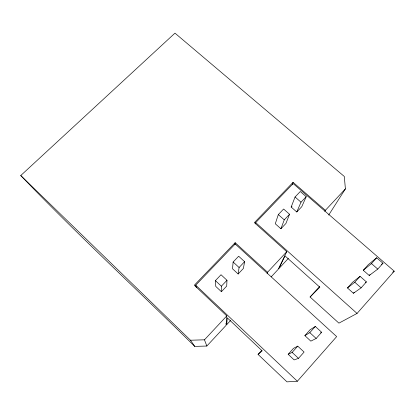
<?xml version="1.0" encoding="UTF-8"?>
<svg xmlns="http://www.w3.org/2000/svg" width="415" height="415" viewBox="0 0 415 415"><rect width="100%" height="100%" fill="white"/><g stroke="black" fill="none" stroke-linecap="round" stroke-linejoin="round"><path stroke-width="0.62" d="M226.979 280.286L226.704 286.096L221.403 291.704L215.769 286.423L215.406 280.628L221.019 274.735L226.979 280.286L221.366 286.205L221.403 291.704M267.073 273.444L267.556 272.245L235.149 242.687L194.334 285.224L226.782 315.908L226.139 325.282L206.836 346.032L194.739 346.39C136.872 289.291 77.05 234.19 20.75 175.54L174.969 33.138L344.305 176.468L345.399 188.877L328.716 215.027M225.786 323.773L226.72 324.655L227.249 317.823L262.161 350.857L258.068 354.415L286.983 381.862L297.353 381.245L336.664 336.591L235.196 243.999L195.704 285.183L196.337 287.605M233.131 262.021L232.519 268.785L238.153 273.988L243.377 268.464L244.611 261.678L238.656 256.221L233.131 262.021L239.092 267.509L238.153 273.988M234.968 244.622L235.149 242.687M255.448 223.856L255.702 222.611L293.156 183.56L394.25 271.182L357.05 313.434L338.915 323.14L310.083 297.01L319.654 286.449M278.309 214.591L275.285 223.773L280.908 228.774L285.93 223.457L289.556 214.259L283.611 209.02L278.309 214.591L284.254 219.851L280.908 228.774M292.233 184.732L293.078 182.315L325.386 210.306L324.738 211.411M291.164 207.054L295.06 197.001L300.284 191.517L306.223 196.674L301.736 206.743L296.782 211.982L291.164 207.054L291.994 206.188M296.782 211.982L301.005 202.183L306.223 196.674M293.078 182.315L254.374 222.653L286.755 251.682L278.257 269.262L271.218 276.831M298.494 358.353L304.091 352.055L297.737 346.146L293.447 348.387L288.16 354.301L294.142 359.909L298.494 358.353L292.144 352.408L288.16 354.301M316.152 338.469L321.656 332.275L315.312 326.465L310.067 329.795L304.859 335.621L310.835 341.14L316.152 338.469L309.808 332.628L304.859 335.621M361.117 287.844L366.393 281.904L360.07 276.338L352.46 282.366L347.459 287.963L353.414 293.265L361.117 287.844L354.794 282.252L347.459 287.963M377.775 269.091L382.967 263.245L376.654 257.767L368.193 264.765L363.265 270.284L369.215 275.498L377.775 269.091L371.456 263.587L363.265 270.284M353.414 293.265L354.249 292.326M369.215 275.498L370.035 274.574M292.144 352.408L297.737 346.146M309.808 332.628L315.312 326.465M354.794 282.252L360.07 276.338M371.456 263.587L376.654 257.767M258.068 354.415L261.964 350.115M226.72 324.655L230.673 320.411M288.399 258.358L278.813 268.666L285.012 255.899L319.825 287.201L310.083 297.01M20.75 175.54L190.475 340.227L204.46 339.812L226.782 315.908M267.556 272.245L286.755 251.682M325.386 210.306L345.399 188.877M239.092 267.509L244.611 261.678M284.254 219.851L289.556 214.259M381.494 264.365L382.967 263.245M365.392 282.62L366.393 281.904M392.663 272.24L394.25 271.182M320.53 332.877L321.656 332.275M295.06 197.001L301.005 202.183M255.702 222.611L357.05 313.434M215.406 280.628L221.366 286.205M195.704 285.183L297.353 381.245M190.475 340.227L194.739 346.39M204.46 339.812L206.836 346.032"/></g></svg>
